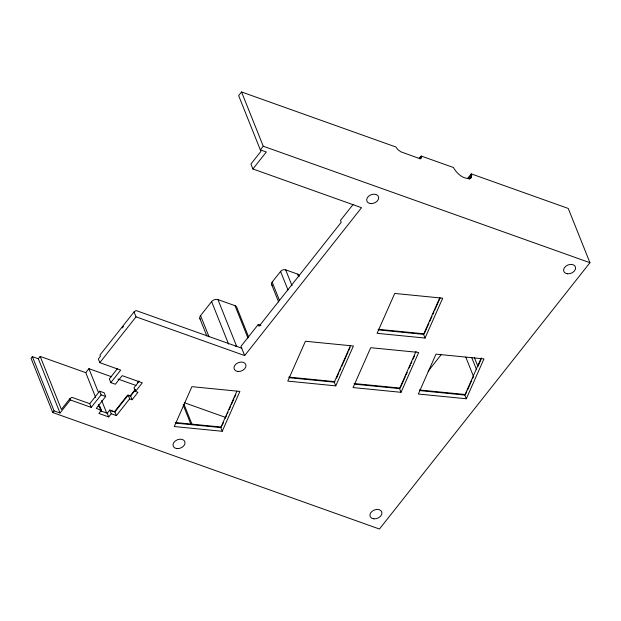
<?xml version="1.0" encoding="UTF-8"?>
<svg xmlns="http://www.w3.org/2000/svg" width="621" height="621" viewBox="0 0 621 621"><rect width="100%" height="100%" fill="white"/><g stroke="black" fill="none" stroke-linecap="round" stroke-linejoin="round"><path stroke-width="0.93" d="M241.716 348.179L136.046 310.539L134.043 311.928L136.03 316.834L244.674 355.577L361.538 207.709L252.902 168.974L250.931 164.029L260.929 151.392L238.65 95.626L241.546 91.962L395.942 147.022L397.75 149.514L400.793 151.772L418.088 158.052L420.929 158.107L421.271 156.05L419.175 158.712M421.271 156.05L453.423 167.507C456.621 173.36 463.577 179.927 470.718 178.142L471.704 175.665L471.246 173.864L568.254 208.454L589.95 262.706L379.454 529.038L52.746 412.538L31.05 358.286L32.362 356.625L38.331 358.752L60.027 412.996L70.344 399.947L69.855 398.713L71.85 397.316L89.75 403.697L91.233 407.399L101.122 394.878L99.647 391.183L89.75 403.697M222.233 431.277L239.892 391.409L191.912 386.666L174.26 426.542L222.233 431.277L220.758 427.582L236.842 391.253M222.217 425.315L223.381 422.684M225.322 418.306L226.486 415.674M227.263 413.92L228.039 412.165M229.203 409.542L230.756 406.033M231.532 404.279L233.861 399.024M234.637 397.269L235.801 394.645M335.751 385.858L353.403 345.99L305.431 341.255L287.771 381.123L335.751 385.858L334.269 382.163L350.353 345.835M336.504 378.142L338.833 372.887M339.609 371.133L340.774 368.501M341.55 366.755L348.148 351.859M348.924 350.104L350.089 347.473M401.026 392.309L418.686 352.433L370.706 347.698L353.054 387.566L401.026 392.309L399.551 388.606L416.023 351.393M425.051 338.057L442.703 298.181L394.731 293.446L377.079 333.314L425.051 338.057L423.569 334.354L439.66 298.026M400.623 387.217L405.28 376.706M406.056 374.952L407.221 372.321M409.161 367.942L410.326 365.311M411.102 363.557L411.878 361.81M413.043 359.179L414.595 355.67M428.917 323.324L424.259 333.842L378.088 329.285M429.693 321.577L432.022 316.314M432.798 314.56L433.963 311.936M434.731 310.182L440.165 297.917M466.309 398.752L483.961 358.884L435.989 354.141L418.337 394.017L466.309 398.752L464.826 395.057L481.306 357.843M465.626 394.288L466.767 391.711M467.535 389.988L471.727 380.518M472.488 378.794L473.629 376.21M481.042 359.474L477.945 366.475L474.405 357.634M38.331 358.752L40.179 356.415L85.76 372.662L95.657 397.417M52.746 412.538L54.066 410.869L32.362 356.625M241.546 91.962L263.242 146.207L260.354 149.863L266.316 151.99L252.902 168.974M85.76 372.662L88.912 368.664L111.57 376.745M134.043 311.928L99.95 355.065L100.439 356.299L98.335 358.961L99.818 362.664L120.699 370.108L110.81 382.629L115.359 384.252L122.158 375.651L142.294 382.831L135.494 391.432L137.955 392.309L132.094 399.73L129.634 398.853L128.151 395.15L114.924 411.886L116.406 415.589L129.634 398.853M122.283 327.942L123.486 326.429M69.855 398.713L61.386 409.433L40.179 356.415M99.818 362.664L136.03 316.834M117.478 368.618L109.327 378.926L110.81 382.629M99.647 391.183L104.196 392.806L105.671 396.501L96.263 408.408L101.409 410.24L98.886 413.439L108.729 416.947L111.26 413.757L109.777 410.054L107.254 413.252L108.729 416.947M137.629 382.435L138.762 380.999M139.112 381.278L134.02 387.737L135.494 391.432M130.014 396.058L135.347 389.313M132.094 399.73L130.612 396.027L135.308 390.097M200.148 319.147A4.727 3.369 -21.8 0 1 200.56 315.6L211.606 301.62A4.727 3.369 -21.8 0 1 217.963 299.625L235.002 305.656A4.727 3.369 -21.8 0 1 236.865 307.574L248.742 337.273M272.34 285.466A3.78 2.694 -21.8 0 1 272.161 282.105L280.583 271.455A3.78 2.694 -21.8 0 1 285.668 269.856L297.606 274.109A3.78 2.694 -21.8 0 1 299.136 276.361M260.929 325.35L258.297 324.418L240.979 346.332L244.674 355.577M353.07 204.503L340.479 220.432L341.216 222.287L259.035 326.266L258.297 324.418M419.796 158.347L421.372 156.352M419.874 158.797L421.449 156.803M420.394 158.541L421.442 157.214M420.301 158.898L421.356 157.571M471.246 173.864L468.087 177.854L468.319 178.763L471.479 174.765M469.065 178.995L471.704 175.665M469.507 179.058L471.618 176.395M470.47 178.452L471.525 177.125M428.071 371.265L441.22 354.614M378.476 329.898L423.569 334.354M288.788 377.094L334.96 381.651M354.063 383.537L400.235 388.094M419.346 389.98L465.517 394.545M289.176 377.708L334.269 382.163M354.451 384.158L399.551 388.606M419.734 390.601L464.826 395.057M175.269 422.505L221.441 427.069M175.658 423.126L220.758 427.582M263.242 146.207L589.95 262.706M117.92 379.012L136.046 385.47M184.53 402.773L225.47 417.374M128.151 395.15L130.612 396.027M129.191 395.763L127.553 395.181L114.326 411.917L111.338 410.854M101.122 394.878L105.671 396.501M98.219 405.932L99.934 406.545L101.409 410.24M109.777 410.054L114.924 411.886M111.26 413.757L116.406 415.589M70.344 399.947L91.233 407.399M100.09 410.698L107.254 413.252M54.066 410.869L60.027 412.996M471.626 357.401L476.594 369.813M465.797 357.137L473.683 376.862M297.606 274.109L298.662 276.756M285.668 269.856L292.033 285.761M280.583 271.455L288.004 290.015M272.161 282.105L279.582 300.665M271.548 284.302L278.619 301.977M235.002 305.656L247.958 338.057M217.963 299.625L236.702 346.471A4.727 3.369 -21.8 0 0 235.646 346.246M211.606 301.62L228.575 344.057M200.56 315.6L209.044 336.815M199.791 318.34L206.863 336.023M183.948 404.178L192.075 424.508M183.141 404.915L190.919 424.36M88.912 368.664L98.46 392.534M101.642 400.491L106.595 412.864M98.483 404.488L101.316 411.56M567.516 273.799A6.241 4.44 -21.8 0 0 575.535 267.232A6.241 4.44 -21.8 0 0 565.739 266.269A6.241 4.44 -21.8 0 0 567.516 273.799M370.302 203.548A6.241 4.44 -21.8 0 0 378.663 197.245A6.241 4.44 -21.8 0 0 369.068 195.856A6.241 4.44 -21.8 0 0 370.302 203.548M373.858 518.83A6.241 4.44 -21.8 0 0 381.876 512.263A6.241 4.44 -21.8 0 0 372.08 511.293A6.241 4.44 -21.8 0 0 373.858 518.83M176.938 448.61A6.241 4.44 -21.8 0 0 184.957 442.043A6.241 4.44 -21.8 0 0 175.161 441.073A6.241 4.44 -21.8 0 0 176.938 448.61M237.897 371.474A6.241 4.44 -21.8 0 0 245.916 364.915A6.241 4.44 -21.8 0 0 236.127 363.945A6.241 4.44 -21.8 0 0 237.897 371.474"/></g></svg>
